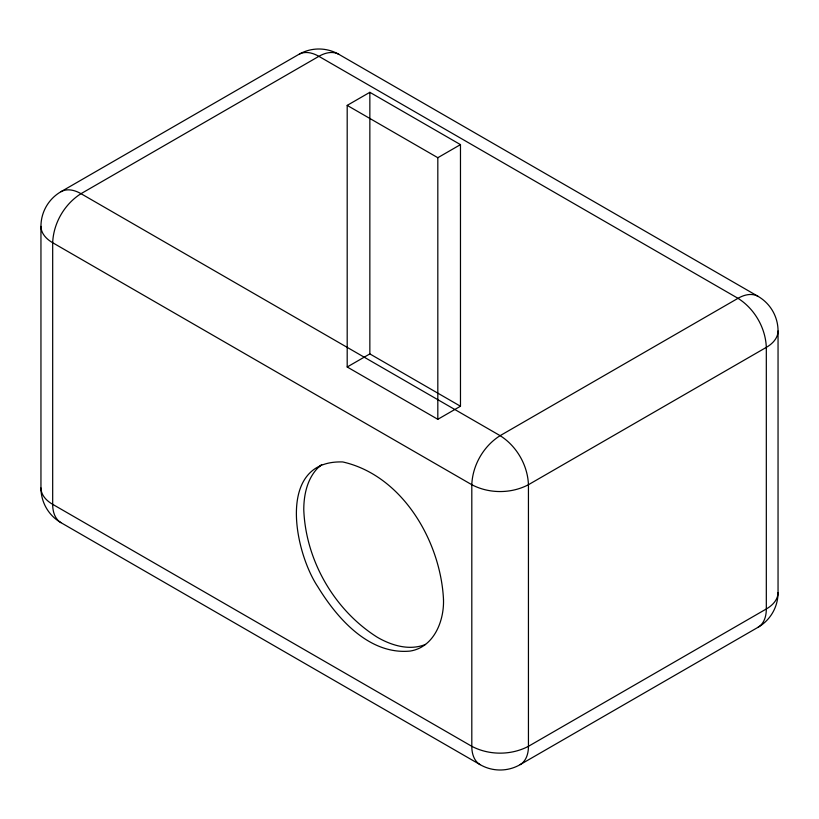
<?xml version="1.0" encoding="UTF-8"?>
<svg xmlns="http://www.w3.org/2000/svg" width="819" height="819" viewBox="0 0 819 819"><rect width="100%" height="100%" fill="white"/><g stroke="black" fill="none" stroke-linecap="round" stroke-linejoin="round"><path stroke-width="1.23" d="M778.05 331.019C777.999 338.298 772.266 343.99 766.318 347.369L528.439 484.715C511.148 493.826 489.086 493.826 471.805 484.715L52.682 242.731C46.734 239.353 41.001 233.65 40.95 226.382A40.049 40.049 0 0 1 60.975 191.697L298.853 54.361A40.049 40.049 0 0 1 338.902 54.361L758.025 296.335A40.049 40.049 0 0 1 778.05 331.019L778.05 592.618C777.999 599.897 772.266 605.589 766.318 608.967L528.439 746.314C511.148 755.425 489.086 755.425 471.805 746.314L52.682 504.33C46.734 500.952 41.001 495.26 40.95 487.981L40.95 226.382M320.209 465.735C307.719 476.484 303.757 493.939 303.777 509.776C305.722 560.554 334.408 610.237 377.405 637.315C391.646 645.567 409.613 650.951 425.552 644.41M338.902 54.361C332.586 50.758 324.774 52.887 318.878 56.337L80.999 193.683C64.466 204.095 53.43 223.198 52.682 242.731L52.682 504.33C52.631 511.169 54.699 518.98 60.975 522.665L480.098 764.639A40.049 40.049 0 0 0 520.147 764.639C526.422 760.964 528.49 753.142 528.439 746.314L528.439 484.715C527.692 465.182 516.656 446.068 500.122 435.657L80.999 193.683C75.102 190.223 67.301 188.104 60.975 191.697M520.147 764.639L758.025 627.303C764.301 623.617 766.369 615.806 766.318 608.967L766.318 347.369C765.57 327.846 754.534 308.732 738.001 298.321L318.878 56.337C313.155 53 305.733 50.891 299.467 54.023M347.195 105.385L369.85 92.312L460.473 144.625L460.473 406.234L437.817 419.308L347.195 366.994L347.195 105.385L437.817 157.709L437.817 419.308M437.817 157.709L460.473 144.625M347.195 366.994L369.85 353.91L369.85 92.312M758.025 296.335C751.699 292.741 743.898 294.86 738.001 298.321L500.122 435.657C483.579 446.068 472.553 465.182 471.805 484.715L471.805 746.314C471.754 753.142 473.822 760.964 480.098 764.639M369.85 353.91L460.473 406.234M318.366 467.403A35.985 35.985 0 0 1 321.703 464.527M60.975 522.665A40.049 40.049 0 0 1 40.95 487.981M778.05 592.618A40.049 40.049 0 0 1 758.025 627.303M443.478 599.16C444.348 620.771 433.988 647.256 410.145 651.074C369.134 655.005 337.152 618.437 317.792 586.711C294.246 551.566 276.075 459.807 342.751 461.947C402.416 475.44 440.509 541.226 443.478 599.16"/></g></svg>
